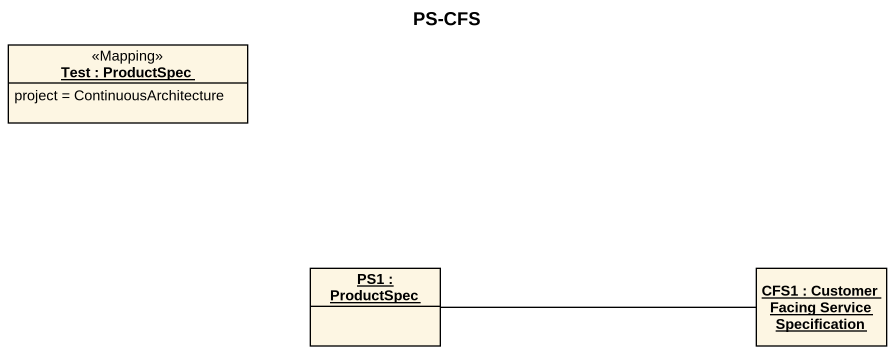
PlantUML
@startuml
title PS-CFS
hide circle
hide empty members
object "Test : ProductSpec" as Test <<Mapping>> {
  project = ContinuousArchitecture
}
object "PS1 : ProductSpec" as PS1
object "CFS1 : Customer Facing Service Specification" as CFS1
PS1 -right- CFS1
@enduml
